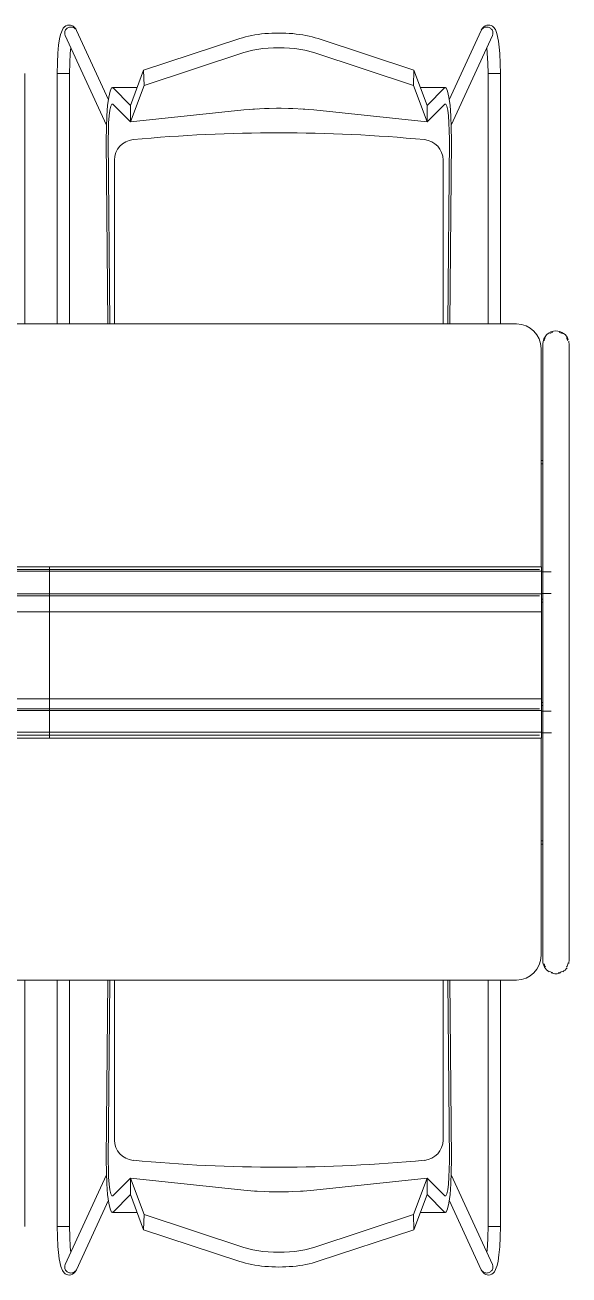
# Model space of a CAD drawing. Header units: millimetres. Extents: x 90978 to 295199, y -4084 to 97293.
# Drawn here: x 161036 to 161700, y 16529 to 18053 of the extents above; entities that cross this region are included whole.
import ezdxf

# ---------------------------------------------------------------- set-up
doc = ezdxf.new("R2010")
doc.units = ezdxf.units.MM
doc.header["$MEASUREMENT"] = 0
doc.layers.add('G-IMPT', color=8, linetype='CONTINUOUS', lineweight=9)
doc.layers.add('I-FURN', color=8, linetype='CONTINUOUS', lineweight=9)

msp = doc.modelspace()

# ---------------------------------------------------------------- linework, layer by layer
at = {"layer": 'G-IMPT'}
for p, q in [((160466.2, 17392), (161066.2, 17392)), ((161066.2, 17392), (161066.2, 17386.8)), ((161066.2, 17392), (161666.2, 17392)), ((161066.2, 17386.8), (161066.2, 17392)), ((161666.2, 17392), (161666.2, 17386.8)), ((160466.2, 17386.8), (161066.2, 17386.8)), ((161066.2, 17386.8), (161066.2, 17359.2)), ((161066.2, 17386.8), (161666.2, 17386.8)), ((161066.2, 17359.2), (161066.2, 17386.8)), ((161666.2, 17386.8), (161666.2, 17359.2)), ((160466.2, 17359.2), (161066.2, 17359.2)), ((161066.2, 17359.2), (161066.2, 17337.3)), ((161066.2, 17359.2), (161666.2, 17359.2)), ((161066.2, 17337.3), (161066.2, 17359.2)), ((161666.2, 17359.2), (161666.2, 17337.3)), ((160466.2, 17337.3), (161066.2, 17337.3)), ((161066.2, 17337.3), (161066.2, 17231.4)), ((161066.2, 17337.3), (161666.2, 17337.3)), ((161066.2, 17231.4), (161066.2, 17337.3)), ((161666.2, 17337.3), (161666.2, 17231.4)), ((160466.2, 17231.4), (161066.2, 17231.4)), ((161066.2, 17231.4), (161066.2, 17217)), ((161066.2, 17231.4), (161666.2, 17231.4)), ((161066.2, 17217), (161066.2, 17231.4)), ((161666.2, 17231.4), (161666.2, 17217)), ((160466.2, 17217), (161066.2, 17217)), ((161066.2, 17217), (161066.2, 17190.7)), ((161066.2, 17217), (161666.2, 17217)), ((161066.2, 17190.7), (161066.2, 17217)), ((161666.2, 17217), (161666.2, 17190.7)), ((160466.2, 17190.7), (161066.2, 17190.7)), ((160466.2, 17183.2), (161066.2, 17183.2)), ((161066.2, 17190.7), (161066.2, 17183.2)), ((161066.2, 17190.7), (161666.2, 17190.7)), ((161066.2, 17183.2), (161066.2, 17190.7)), ((161066.2, 17183.2), (161666.2, 17183.2)), ((161666.2, 17190.7), (161666.2, 17183.2))]:
    msp.add_line(p, q, dxfattribs=at)
at = {"layer": 'I-FURN'}
for p, q in [((161079.5, 18041.4), (161082.7, 18048.9)), ((161082.7, 18048.9), (161084.3, 18050.7)), ((161084.3, 18050.7), (161086, 18051.8)), ((161086, 18051.8), (161087.9, 18052.5)), ((161087.9, 18052.5), (161089.7, 18052.8)), ((161089.7, 18052.8), (161091.5, 18052.7)), ((161091.5, 18052.7), (161093.3, 18052.2)), ((161093.3, 18052.2), (161094.9, 18051.3)), ((161094.9, 18051.3), (161096.3, 18050.2)), ((161096.3, 18050.2), (161098, 18048)), ((161098, 18048), (161098.8, 18046.4)), ((161137.9, 17961.4), (161098.8, 18046.3)), ((161592.8, 18046.3), (161553.8, 17961.4)), ((161592.8, 18046.4), (161594.3, 18048.9)), ((161594.3, 18048.9), (161595.9, 18050.7)), ((161595.9, 18050.7), (161597.7, 18051.9)), ((161597.7, 18051.9), (161599.5, 18052.6)), ((161599.5, 18052.6), (161601.3, 18052.8)), ((161601.3, 18052.8), (161603.2, 18052.7)), ((161603.2, 18052.7), (161604.9, 18052.2)), ((161604.9, 18052.2), (161606.5, 18051.3)), ((161606.5, 18051.3), (161607.9, 18050.1)), ((161607.9, 18050.1), (161610, 18047.2)), ((161610, 18047.2), (161611.8, 18042.5)), ((161077.2, 18028.1), (161078.3, 18035.8)), ((161078.3, 18035.8), (161079.5, 18041.4)), ((161085.1, 18040.2), (161085.1, 18040.2)), ((161085.1, 18040.2), (161085.2, 18040)), ((161085.2, 18040.1), (161135.6, 17930.5)), ((161180.9, 17997.7), (161298.1, 18036.2)), ((161393.7, 18036.2), (161510.7, 17997.7)), ((161556.1, 17930.5), (161606.4, 18040.1)), ((161606.4, 18040), (161606.4, 18040)), ((161611.8, 18042.5), (161613.7, 18033.2)), ((161613.7, 18033.2), (161614.7, 18025.6)), ((161075.7, 18006.8), (161076.3, 18018.3)), ((161076.3, 18018.3), (161077.2, 18028.1)), ((161090.7, 18006.7), (161091.3, 18017.9)), ((161091.3, 18017.9), (161092, 18025.2)), ((161303.2, 18019.2), (161181.6, 17979.2)), ((161314, 18022.1), (161303.2, 18019.2)), ((161326.2, 18024.1), (161314, 18022.1)), ((161339.2, 18025.1), (161326.2, 18024.1)), ((161352.5, 18025.1), (161339.2, 18025.1)), ((161365.5, 18024.1), (161352.5, 18025.1)), ((161377.6, 18022.1), (161365.5, 18024.1)), ((161388.5, 18019.2), (161377.6, 18022.1)), ((161510.1, 17979.2), (161388.5, 18019.2)), ((161599.6, 18025.2), (161600.2, 18018.6)), ((161600.2, 18018.6), (161600.9, 18006.3)), ((161614.7, 18025.6), (161615.3, 18018.1)), ((161615.3, 18018.1), (161615.9, 18005.9)), ((161075.5, 17993.7), (161075.7, 18006.8)), ((161090.5, 17993.7), (161090.7, 18006.7)), ((161600.9, 18006.3), (161601.1, 17993.7)), ((161615.9, 18005.9), (161616.1, 17993.7)), ((161036.1, 17688.4), (161036.1, 17993.7)), ((161075.5, 17993.7), (161075.5, 17688.4)), ((161075.8, 17993.7), (161075.5, 17993.7)), ((161076.5, 17993.7), (161075.8, 17993.7)), ((161077.8, 17993.7), (161076.5, 17993.7)), ((161079.3, 17993.7), (161077.8, 17993.7)), ((161081.1, 17993.7), (161079.3, 17993.7)), ((161083.1, 17993.7), (161081.1, 17993.7)), ((161085, 17993.7), (161083.1, 17993.7)), ((161086.8, 17993.7), (161085, 17993.7)), ((161088.4, 17993.7), (161086.8, 17993.7)), ((161089.5, 17993.7), (161088.4, 17993.7)), ((161090.3, 17993.7), (161089.5, 17993.7)), ((161090.5, 17993.7), (161090.3, 17993.7)), ((161090.5, 17688.4), (161090.5, 17993.7)), ((161180.9, 17997.7), (161165, 17954.8)), ((161181.6, 17979.2), (161180.9, 17997.7)), ((161510.7, 17997.7), (161510.1, 17979.2)), ((161526.7, 17954.8), (161510.7, 17997.7)), ((161601.1, 17993.7), (161601.1, 17688.4)), ((161601.4, 17993.7), (161601.1, 17993.7)), ((161602.1, 17993.7), (161601.4, 17993.7)), ((161603.3, 17993.7), (161602.1, 17993.7)), ((161604.8, 17993.7), (161603.3, 17993.7)), ((161606.6, 17993.7), (161604.8, 17993.7)), ((161608.6, 17993.7), (161606.6, 17993.7)), ((161610.5, 17993.7), (161608.6, 17993.7)), ((161612.3, 17993.7), (161610.5, 17993.7)), ((161613.9, 17993.7), (161612.3, 17993.7)), ((161615.1, 17993.7), (161613.9, 17993.7)), ((161615.9, 17993.7), (161615.1, 17993.7)), ((161616.1, 17993.7), (161615.9, 17993.7)), ((161616.1, 17688.4), (161616.1, 17993.7)), ((161138.3, 17965), (161139.9, 17972.3)), ((161139.9, 17972.3), (161141.7, 17976.1)), ((161141.7, 17976.1), (161143.6, 17976.2)), ((161173.1, 17976.6), (161142.7, 17976.6)), ((161143.6, 17976.2), (161165, 17954.8)), ((161181.6, 17979.2), (161165, 17934.6)), ((161526.7, 17934.6), (161510.1, 17979.2)), ((161549, 17976.6), (161518.5, 17976.6)), ((161526.7, 17954.8), (161548.1, 17976.2)), ((161548.1, 17976.2), (161549.9, 17976.1)), ((161549.9, 17976.1), (161551.7, 17972.3)), ((161551.7, 17972.3), (161553.3, 17965)), ((161136, 17941.9), (161137, 17954.6)), ((161137, 17954.6), (161138.3, 17965)), ((161142.1, 17956.3), (161140.9, 17953.8)), ((161143.3, 17956.3), (161142.1, 17956.3)), ((161165, 17934.6), (161143.3, 17956.3)), ((161165, 17954.8), (161165, 17934.6)), ((161165, 17934.6), (161165, 17954.8)), ((161548.4, 17956.3), (161526.7, 17934.6)), ((161526.7, 17934.6), (161526.7, 17954.8)), ((161526.7, 17954.8), (161526.7, 17934.6)), ((161549.6, 17956.3), (161548.4, 17956.3)), ((161550.8, 17953.8), (161549.6, 17956.3)), ((161553.3, 17965), (161554.7, 17954.6)), ((161554.7, 17954.6), (161555.6, 17941.9)), ((161135.4, 17927.5), (161136, 17941.9)), ((161138.9, 17942), (161138.2, 17933.4)), ((161139.8, 17948.9), (161138.9, 17942)), ((161140.9, 17953.8), (161139.8, 17948.9)), ((161165, 17934.6), (161303.2, 17949.4)), ((161303.2, 17949.4), (161165, 17934.6)), ((161316, 17950.4), (161303.2, 17949.4)), ((161314, 17950.3), (161319.3, 17950.6)), ((161328.5, 17951.1), (161316, 17950.4)), ((161328.5, 17951.1), (161333.9, 17951.2)), ((161342.9, 17951.3), (161333.9, 17951.2)), ((161343, 17951.3), (161348.7, 17951.3)), ((161357.7, 17951.2), (161348.7, 17951.3)), ((161357.7, 17951.2), (161363.1, 17951.1)), ((161375.7, 17950.4), (161363.1, 17951.1)), ((161372.3, 17950.6), (161377.6, 17950.3)), ((161388.5, 17949.4), (161375.7, 17950.4)), ((161388.5, 17949.4), (161526.7, 17934.6)), ((161526.7, 17934.6), (161388.5, 17949.4)), ((161551.9, 17948.9), (161550.8, 17953.8)), ((161552.8, 17942), (161551.9, 17948.9)), ((161553.4, 17933.4), (161552.8, 17942)), ((161555.6, 17941.9), (161556.2, 17927.5)), ((161135.3, 17912.4), (161135.4, 17927.5)), ((161137.9, 17923.9), (161137.8, 17913.8)), ((161138.2, 17933.4), (161137.9, 17923.9)), ((161553.8, 17923.9), (161553.4, 17933.4)), ((161553.9, 17913.8), (161553.8, 17923.9)), ((161556.2, 17927.5), (161556.3, 17912.4)), ((161137.3, 17688.4), (161135.3, 17912.4)), ((161137.8, 17913.8), (161139.7, 17688.4)), ((161551.9, 17688.4), (161553.9, 17913.8)), ((161556.3, 17912.4), (161554.4, 17688.4)), ((161145.4, 17888.2), (161145.4, 17688.4)), ((161546.2, 17688.4), (161546.2, 17888.2)), ((161635.8, 17688.4), (159895.8, 17688.4)), ((161665.8, 17392), (161665.8, 17658.4)), ((161667.9, 17663.9), (161667.9, 17445.3)), ((161699.9, 17445.3), (161699.9, 17663.9)), ((161667.9, 17550.4), (161667.9, 17548.3)), ((161699.9, 17548.3), (161699.9, 17550.4)), ((161667.9, 17521.9), (161665.8, 17521.9)), ((161665.8, 17517.9), (161667.9, 17517.9)), ((161667.9, 17445.3), (161667.9, 17395.7)), ((161667.9, 17445.3), (161667.9, 17445)), ((161667.9, 17445), (161667.9, 17444.6)), ((161667.9, 17444.6), (161667.9, 17444.1)), ((161667.9, 17444.1), (161667.9, 17443.6)), ((161667.9, 17443.6), (161667.9, 17443)), ((161667.9, 17443), (161667.9, 17442.3)), ((161667.9, 17442.3), (161667.9, 17441.5)), ((161667.9, 17441.5), (161667.9, 17440.7)), ((161667.9, 17440.7), (161667.9, 17439.8)), ((161667.9, 17439.8), (161667.9, 17438.8)), ((161667.9, 17438.8), (161667.9, 17437.7)), ((161667.9, 17437.7), (161667.9, 17436.6)), ((161667.9, 17436.6), (161667.9, 17435.4)), ((161699.9, 17395.7), (161699.9, 17445.3)), ((161699.9, 17445), (161699.9, 17445.3)), ((161699.9, 17444.6), (161699.9, 17445)), ((161699.9, 17444.1), (161699.9, 17444.6)), ((161699.9, 17443.6), (161699.9, 17444.1)), ((161699.9, 17443), (161699.9, 17443.6)), ((161699.9, 17442.3), (161699.9, 17443)), ((161699.9, 17441.5), (161699.9, 17442.3)), ((161699.9, 17440.7), (161699.9, 17441.5)), ((161699.9, 17439.8), (161699.9, 17440.7)), ((161699.9, 17438.8), (161699.9, 17439.8)), ((161699.9, 17437.8), (161699.9, 17438.8)), ((161699.9, 17436.7), (161699.9, 17437.8)), ((161699.9, 17435.5), (161699.9, 17436.7)), ((161667.9, 17435.4), (161667.9, 17434.2)), ((161667.9, 17434.2), (161667.9, 17432.9)), ((161667.9, 17432.9), (161667.9, 17431.5)), ((161667.9, 17431.5), (161667.9, 17430.1)), ((161667.9, 17430.1), (161667.9, 17428.6)), ((161667.9, 17428.6), (161667.9, 17427.1)), ((161667.9, 17427.1), (161667.9, 17425.5)), ((161667.9, 17425.5), (161667.9, 17423.9)), ((161667.9, 17423.9), (161667.9, 17422.2)), ((161667.9, 17422.2), (161667.9, 17420.5)), ((161699.9, 17434.2), (161699.9, 17435.5)), ((161699.9, 17432.9), (161699.9, 17434.2)), ((161699.9, 17431.6), (161699.9, 17432.9)), ((161699.9, 17430.1), (161699.9, 17431.6)), ((161699.9, 17428.7), (161699.9, 17430.1)), ((161699.9, 17427.1), (161699.9, 17428.7)), ((161699.9, 17425.6), (161699.9, 17427.1)), ((161699.9, 17423.9), (161699.9, 17425.6)), ((161699.9, 17422.3), (161699.9, 17423.9)), ((161699.9, 17420.5), (161699.9, 17422.3)), ((161667.9, 17420.5), (161667.9, 17418.7)), ((161667.9, 17418.7), (161667.9, 17416.9)), ((161667.9, 17416.9), (161667.9, 17415.1)), ((161667.9, 17415.1), (161667.9, 17413.2)), ((161667.9, 17413.2), (161667.9, 17411.3)), ((161667.9, 17411.3), (161667.9, 17409.4)), ((161667.9, 17409.4), (161667.9, 17407.5)), ((161667.9, 17407.5), (161667.9, 17405.6)), ((161667.9, 17405.6), (161667.9, 17403.6)), ((161699.9, 17418.8), (161699.9, 17420.5)), ((161699.9, 17417), (161699.9, 17418.8)), ((161699.9, 17415.2), (161699.9, 17417)), ((161699.9, 17413.3), (161699.9, 17415.2)), ((161699.9, 17411.4), (161699.9, 17413.3)), ((161699.9, 17409.5), (161699.9, 17411.4)), ((161699.9, 17407.6), (161699.9, 17409.5)), ((161699.9, 17405.6), (161699.9, 17407.6)), ((161699.9, 17403.7), (161699.9, 17405.6)), ((161667.9, 17403.6), (161667.9, 17401.6)), ((161667.9, 17401.6), (161667.9, 17399.6)), ((161667.9, 17399.6), (161667.9, 17397.6)), ((161667.9, 17397.6), (161667.9, 17395.7)), ((161667.9, 17395.7), (161667.9, 17180)), ((161699.9, 17401.7), (161699.9, 17403.7)), ((161699.9, 17399.7), (161699.9, 17401.7)), ((161699.9, 17397.7), (161699.9, 17399.7)), ((161699.9, 17395.7), (161699.9, 17397.7)), ((161699.9, 17180), (161699.9, 17395.7)), ((161663.9, 17388.9), (159867.9, 17388.9)), ((161678.2, 17386.1), (161666.2, 17386.1)), ((161666.2, 17359.6), (161678.2, 17359.6)), ((159867.9, 17356.9), (161663.9, 17356.9)), ((161666.2, 17352.9), (161668.1, 17352.9)), ((161666.2, 17348.9), (161667.9, 17348.9)), ((161667.9, 17226.9), (161666.2, 17226.9)), ((161667.9, 17222.9), (161666.2, 17222.9)), ((161663.9, 17218.9), (159867.9, 17218.9)), ((161678.2, 17216.1), (161666.2, 17216.1)), ((159867.9, 17186.9), (161663.9, 17186.9)), ((161665.8, 16918.4), (161665.8, 17183.2)), ((161666.2, 17189.6), (161678.3, 17189.6)), ((161667.9, 17180), (161667.9, 17178)), ((161667.9, 17178), (161667.9, 17176.1)), ((161699.9, 17130.5), (161699.9, 17180)), ((161699.9, 17178.1), (161699.9, 17180)), ((161699.9, 17176.1), (161699.9, 17178.1)), ((161667.9, 17176.1), (161667.9, 17174.1)), ((161667.9, 17174.1), (161667.9, 17172.1)), ((161667.9, 17172.1), (161667.9, 17170.1)), ((161667.9, 17170.1), (161667.9, 17168.2)), ((161667.9, 17170), (161667.9, 17130.5)), ((161667.9, 17168.2), (161667.9, 17166.2)), ((161667.9, 17166.2), (161667.9, 17164.3)), ((161667.9, 17164.3), (161667.9, 17162.4)), ((161667.9, 17162.4), (161667.9, 17160.6)), ((161699.9, 17174.1), (161699.9, 17176.1)), ((161699.9, 17172.2), (161699.9, 17174.1)), ((161699.9, 17170.2), (161699.9, 17172.2)), ((161699.9, 17168.2), (161699.9, 17170.2)), ((161699.9, 17166.3), (161699.9, 17168.2)), ((161699.9, 17164.4), (161699.9, 17166.3)), ((161699.9, 17162.5), (161699.9, 17164.4)), ((161699.9, 17160.7), (161699.9, 17162.5)), ((161667.9, 17160.6), (161667.9, 17158.8)), ((161667.9, 17158.8), (161667.9, 17157)), ((161667.9, 17157), (161667.9, 17155.2)), ((161667.9, 17155.2), (161667.9, 17153.5)), ((161667.9, 17153.5), (161667.9, 17151.8)), ((161667.9, 17151.8), (161667.9, 17150.2)), ((161667.9, 17150.2), (161667.9, 17148.6)), ((161667.9, 17148.6), (161667.9, 17147.1)), ((161667.9, 17147.1), (161667.9, 17145.6)), ((161699.9, 17158.8), (161699.9, 17160.7)), ((161699.9, 17157), (161699.9, 17158.8)), ((161699.9, 17155.3), (161699.9, 17157)), ((161699.9, 17153.6), (161699.9, 17155.3)), ((161699.9, 17151.9), (161699.9, 17153.6)), ((161699.9, 17150.3), (161699.9, 17151.9)), ((161699.9, 17148.7), (161699.9, 17150.3)), ((161699.9, 17147.1), (161699.9, 17148.7)), ((161699.9, 17145.7), (161699.9, 17147.1)), ((161667.9, 17145.6), (161667.9, 17144.2)), ((161667.9, 17144.2), (161667.9, 17142.8)), ((161667.9, 17142.8), (161667.9, 17141.5)), ((161667.9, 17141.5), (161667.9, 17140.3)), ((161667.9, 17140.3), (161667.9, 17139.1)), ((161667.9, 17139.1), (161667.9, 17138)), ((161667.9, 17138), (161667.9, 17136.9)), ((161667.9, 17136.9), (161667.9, 17135.9)), ((161667.9, 17135.9), (161667.9, 17135)), ((161667.9, 17135), (161667.9, 17134.2)), ((161667.9, 17134.2), (161667.9, 17133.4)), ((161667.9, 17133.4), (161667.9, 17132.8)), ((161667.9, 17132.8), (161667.9, 17132.1)), ((161667.9, 17132.1), (161667.9, 17131.6)), ((161667.9, 17131.6), (161667.9, 17131.2)), ((161667.9, 17131.2), (161667.9, 17130.8)), ((161699.9, 17144.2), (161699.9, 17145.7)), ((161699.9, 17142.9), (161699.9, 17144.2)), ((161699.9, 17141.6), (161699.9, 17142.9)), ((161699.9, 17140.3), (161699.9, 17141.6)), ((161699.9, 17139.1), (161699.9, 17140.3)), ((161699.9, 17138), (161699.9, 17139.1)), ((161699.9, 17137), (161699.9, 17138)), ((161699.9, 17136), (161699.9, 17137)), ((161699.9, 17135.1), (161699.9, 17136)), ((161699.9, 17134.2), (161699.9, 17135.1)), ((161699.9, 17133.5), (161699.9, 17134.2)), ((161699.9, 17132.8), (161699.9, 17133.5)), ((161699.9, 17132.2), (161699.9, 17132.8)), ((161699.9, 17131.6), (161699.9, 17132.2)), ((161699.9, 17131.2), (161699.9, 17131.6)), ((161699.9, 17130.8), (161699.9, 17131.2)), ((161667.9, 17130.8), (161667.9, 17130.5)), ((161667.9, 17130.5), (161667.9, 16911.9)), ((161699.9, 17130.5), (161699.9, 17130.8)), ((161699.9, 16911.9), (161699.9, 17130.5)), ((161667.9, 17057.9), (161665.8, 17057.9)), ((161665.8, 17053.9), (161667.9, 17053.9)), ((161667.9, 17027.5), (161667.9, 17025.3)), ((161699.9, 17025.3), (161699.9, 17027.5)), ((159895.8, 16888.4), (161635.8, 16888.4)), ((161036.1, 16587.8), (161036.1, 16888.4)), ((161075.5, 16888.4), (161075.5, 16587.8)), ((161090.5, 16587.8), (161090.5, 16888.4)), ((161135.3, 16669.1), (161137.2, 16888.4)), ((161139.7, 16888.4), (161137.8, 16667.7)), ((161145.4, 16888.4), (161145.4, 16693.3)), ((161546.2, 16693.3), (161546.2, 16888.4)), ((161553.9, 16667.7), (161552, 16888.4)), ((161554.4, 16888.4), (161556.3, 16669.1)), ((161601.1, 16888.4), (161601.1, 16587.8)), ((161616.1, 16587.8), (161616.1, 16888.4)), ((161135.4, 16654), (161135.3, 16669.1)), ((161137.8, 16667.7), (161137.9, 16657.7)), ((161553.8, 16657.7), (161553.9, 16667.7)), ((161556.3, 16669.1), (161556.2, 16654)), ((161135.6, 16651), (161085.2, 16541.5)), ((161136, 16639.7), (161135.4, 16654)), ((161137.9, 16657.7), (161138.2, 16648.1)), ((161138.2, 16648.1), (161138.9, 16639.6)), ((161143.3, 16625.2), (161165, 16646.9)), ((161165, 16646.9), (161181.6, 16602.3)), ((161303.2, 16632.2), (161165, 16646.9)), ((161165, 16646.9), (161165, 16626.8)), ((161165, 16646.9), (161303.2, 16632.2)), ((161165, 16626.8), (161165, 16646.9)), ((161526.7, 16646.9), (161388.5, 16632.2)), ((161388.5, 16632.2), (161526.7, 16646.9)), ((161510.1, 16602.3), (161526.7, 16646.9)), ((161526.7, 16626.8), (161526.7, 16646.9)), ((161526.7, 16646.9), (161548.4, 16625.2)), ((161526.7, 16646.9), (161526.7, 16626.8)), ((161552.8, 16639.6), (161553.4, 16648.1)), ((161553.4, 16648.1), (161553.8, 16657.7)), ((161556.2, 16654), (161555.6, 16639.7)), ((161606.4, 16541.5), (161556.1, 16651)), ((161137, 16626.9), (161136, 16639.7)), ((161138.9, 16639.6), (161139.8, 16632.7)), ((161139.8, 16632.7), (161140.9, 16627.8)), ((161303.2, 16632.2), (161316, 16631.1)), ((161319.3, 16630.9), (161314, 16631.2)), ((161316, 16631.1), (161328.5, 16630.5)), ((161333.9, 16630.3), (161328.5, 16630.5)), ((161333.9, 16630.3), (161342.9, 16630.2)), ((161348.7, 16630.2), (161343, 16630.2)), ((161348.7, 16630.2), (161357.7, 16630.3)), ((161363.1, 16630.5), (161357.7, 16630.3)), ((161363.1, 16630.5), (161375.7, 16631.1)), ((161377.6, 16631.2), (161372.3, 16630.9)), ((161375.7, 16631.1), (161388.5, 16632.2)), ((161550.8, 16627.8), (161551.9, 16632.7)), ((161551.9, 16632.7), (161552.8, 16639.6)), ((161555.6, 16639.7), (161554.7, 16626.9)), ((161098.8, 16535.2), (161137.9, 16620.1)), ((161138.3, 16616.5), (161137, 16626.9)), ((161139.9, 16609.2), (161138.3, 16616.5)), ((161140.9, 16627.8), (161142.1, 16625.2)), ((161142.1, 16625.2), (161143.3, 16625.2)), ((161165, 16626.8), (161143.6, 16605.4)), ((161165, 16626.7), (161180.9, 16583.9)), ((161510.7, 16583.9), (161526.7, 16626.7)), ((161548.1, 16605.4), (161526.7, 16626.8)), ((161548.4, 16625.2), (161549.6, 16625.2)), ((161549.6, 16625.2), (161550.8, 16627.8)), ((161553.3, 16616.5), (161551.7, 16609.2)), ((161554.7, 16626.9), (161553.3, 16616.5)), ((161553.8, 16620.1), (161592.8, 16535.2)), ((161141.7, 16605.4), (161139.9, 16609.2)), ((161143.6, 16605.4), (161141.7, 16605.4)), ((161142.7, 16604.9), (161173.1, 16604.9)), ((161180.9, 16583.9), (161181.6, 16602.3)), ((161181.6, 16602.3), (161303.2, 16562.3)), ((161388.5, 16562.3), (161510.1, 16602.3)), ((161510.1, 16602.3), (161510.7, 16583.9)), ((161518.5, 16604.9), (161549, 16604.9)), ((161549.9, 16605.4), (161548.1, 16605.4)), ((161551.7, 16609.2), (161549.9, 16605.4)), ((161075.5, 16587.8), (161075.8, 16587.8)), ((161075.7, 16575.7), (161075.5, 16587.8)), ((161075.8, 16587.8), (161076.5, 16587.8)), ((161076.5, 16587.8), (161077.8, 16587.8)), ((161077.8, 16587.8), (161079.3, 16587.8)), ((161079.3, 16587.8), (161081.1, 16587.8)), ((161081.1, 16587.8), (161083.1, 16587.8)), ((161083.1, 16587.8), (161085, 16587.8)), ((161085, 16587.8), (161086.8, 16587.8)), ((161086.8, 16587.8), (161088.4, 16587.8)), ((161088.4, 16587.8), (161089.5, 16587.8)), ((161089.5, 16587.8), (161090.3, 16587.8)), ((161090.3, 16587.8), (161090.5, 16587.8)), ((161090.7, 16575.3), (161090.5, 16587.8)), ((161298.1, 16545.3), (161180.9, 16583.9)), ((161510.7, 16583.9), (161393.7, 16545.4)), ((161601.1, 16587.8), (161600.9, 16574.9)), ((161601.1, 16587.8), (161601.4, 16587.8)), ((161601.4, 16587.8), (161602.1, 16587.8)), ((161602.1, 16587.8), (161603.3, 16587.8)), ((161603.3, 16587.8), (161604.8, 16587.8)), ((161604.8, 16587.8), (161606.6, 16587.8)), ((161606.6, 16587.8), (161608.6, 16587.8)), ((161608.6, 16587.8), (161610.5, 16587.8)), ((161610.5, 16587.8), (161612.3, 16587.8)), ((161612.3, 16587.8), (161613.9, 16587.8)), ((161613.9, 16587.8), (161615.1, 16587.8)), ((161615.1, 16587.8), (161615.9, 16587.8)), ((161615.9, 16587.8), (161616.1, 16587.8)), ((161616.1, 16587.8), (161615.9, 16574.7)), ((161076.3, 16563.4), (161075.7, 16575.7)), ((161091.4, 16562.9), (161090.7, 16575.3)), ((161600.9, 16574.9), (161600.3, 16563.7)), ((161615.9, 16574.7), (161615.3, 16563.2)), ((161077, 16556), (161076.3, 16563.4)), ((161077.9, 16548.3), (161077, 16556)), ((161092, 16556.3), (161091.4, 16562.9)), ((161303.2, 16562.3), (161314, 16559.4)), ((161314, 16559.4), (161326.2, 16557.4)), ((161326.2, 16557.4), (161339.2, 16556.4)), ((161339.2, 16556.4), (161352.5, 16556.4)), ((161352.5, 16556.4), (161365.5, 16557.4)), ((161365.5, 16557.4), (161377.6, 16559.4)), ((161377.6, 16559.4), (161388.5, 16562.3)), ((161600.3, 16563.7), (161599.6, 16556.3)), ((161614.4, 16553.4), (161613.3, 16545.7)), ((161615.3, 16563.2), (161614.4, 16553.4)), ((161079.8, 16539), (161077.9, 16548.3)), ((161081.7, 16534.3), (161079.8, 16539)), ((161085.2, 16541.5), (161085.3, 16541.5)), ((161606.5, 16541.3), (161606.4, 16541.5)), ((161606.5, 16541.3), (161606.5, 16541.3)), ((161612.1, 16540.1), (161608.9, 16532.6)), ((161613.3, 16545.7), (161612.1, 16540.1)), ((161083.8, 16531.4), (161081.7, 16534.3)), ((161085.1, 16530.2), (161083.8, 16531.4)), ((161086.7, 16529.4), (161085.1, 16530.2)), ((161088.5, 16528.9), (161086.7, 16529.4)), ((161090.3, 16528.7), (161088.5, 16528.9)), ((161092.1, 16529), (161090.3, 16528.7)), ((161094, 16529.7), (161092.1, 16529)), ((161095.7, 16530.8), (161094, 16529.7)), ((161097.3, 16532.6), (161095.7, 16530.8)), ((161098.8, 16535.2), (161097.3, 16532.6)), ((161593.7, 16533.6), (161592.8, 16535.2)), ((161595.4, 16531.4), (161593.7, 16533.6)), ((161596.8, 16530.2), (161595.4, 16531.4)), ((161598.4, 16529.4), (161596.8, 16530.2)), ((161600.1, 16528.8), (161598.4, 16529.4)), ((161601.9, 16528.7), (161600.1, 16528.8)), ((161603.8, 16529), (161601.9, 16528.7)), ((161605.6, 16529.7), (161603.8, 16529)), ((161607.3, 16530.9), (161605.6, 16529.7)), ((161608.9, 16532.6), (161607.3, 16530.9))]:
    msp.add_line(p, q, dxfattribs=at)
for centre, radius, start, end in [((161635.8, 17658.4), 30, 0, 90), ((161683.9, 17663.8), 15, 150, 165), ((161683.9, 17663.8), 15, 105, 120), ((161683.9, 17663.8), 15, 60, 75), ((161683.9, 17663.8), 15, 15, 30), ((161635.8, 16918.4), 30, 270, 0), ((161684, 16911.8), 15, 195, 210), ((161684, 16911.8), 15, 330, 349.933), ((161684, 16911.8), 15, 240, 255), ((161684, 16911.8), 15, 280.345, 300)]:
    msp.add_arc(centre, radius, start, end, dxfattribs=at)
for centre, major_axis, ratio, start_param, end_param in [((161345.7, 16044.5), (1881.5, 0), 0.997564, 1.47613, 1.665355), ((161170.4, 17888.2), (25, 0), 0.997564, 1.665355, 3.141593), ((161521.2, 17888.2), (25, 0), 0.997564, 0, 1.47613), ((161683.9, 17663.9), (16, 0), 0.991239, 1.570796, 3.141593), ((161683.9, 17663.9), (16, 0), 0.991239, 0.330793, 1.570796), ((161683.9, 17663.9), (16, 0), 0.991239, 0, 0.209494), ((161683.9, 16911.9), (16, 0), 0.991239, 3.141593, 4.162868), ((161683.9, 16911.9), (16, 0), 0.991239, 5.260651, 5.718278), ((161683.9, 16911.9), (16, 0), 0.991239, 6.077182, 6.283185), ((161683.9, 16911.9), (16, 0), 0.991239, 4.350748, 4.712389), ((161683.9, 16911.9), (16, 0), 0.991239, 4.712389, 5.07403), ((161170.4, 16693.3), (25, 0), 0.997564, 3.141593, 4.61783), ((161521.2, 16693.3), (25, 0), 0.997564, 4.807055, 6.283185), ((161345.7, 18537.1), (1881.5, 0), 0.997564, 4.61783, 4.807055)]:
    msp.add_ellipse(centre, major_axis=major_axis, ratio=ratio, start_param=start_param, end_param=end_param, dxfattribs=at)
for points in [[(161084.6, 18042.2), (161084.5, 18042.9), (161084.6, 18044.1), (161085.2, 18046), (161086.2, 18047.6), (161087.6, 18049), (161089.4, 18049.9), (161091.3, 18050.4), (161093.2, 18050.4), (161095.1, 18050), (161096.8, 18049), (161098.1, 18047.7), (161098.7, 18046.6), (161099, 18046)], [(161592.7, 18046), (161592.9, 18046.6), (161593.5, 18047.7), (161594.9, 18049), (161596.5, 18050), (161598.4, 18050.4), (161600.4, 18050.4), (161602.3, 18049.9), (161604, 18049), (161605.4, 18047.6), (161606.5, 18046), (161607.1, 18044.1), (161607.1, 18042.9), (161607, 18042.2)], [(161085, 18040.4), (161084.8, 18041), (161084.7, 18041.6), (161084.6, 18042.2)], [(161085.2, 18040), (161085.2, 18040.1), (161085.2, 18040.1), (161085.2, 18040.1)], [(161298.1, 18036.2), (161307.3, 18039.3), (161328.4, 18043.3), (161363.3, 18043.3), (161384.4, 18039.2), (161393.7, 18036.2)], [(161606.4, 18040.1), (161606.4, 18040.1), (161606.4, 18040.1), (161606.4, 18040)], [(161607, 18042.2), (161607, 18041.6), (161606.8, 18041), (161606.6, 18040.4)], [(161099, 16535.5), (161098.7, 16535), (161098.1, 16533.9), (161096.8, 16532.5), (161095.1, 16531.6), (161093.2, 16531.1), (161091.3, 16531.1), (161089.4, 16531.6), (161087.6, 16532.6), (161086.2, 16533.9), (161085.2, 16535.6), (161084.6, 16537.4), (161084.5, 16538.7), (161084.6, 16539.3)], [(161084.6, 16539.3), (161084.7, 16539.9), (161084.8, 16540.5), (161085, 16541.1)], [(161085.2, 16541.5), (161085.2, 16541.5), (161085.2, 16541.5), (161085.2, 16541.5)], [(161393.7, 16545.4), (161384.4, 16542.3), (161363.3, 16538.2), (161328.4, 16538.2), (161307.3, 16542.3), (161298.1, 16545.3)], [(161607, 16539.3), (161607.1, 16538.7), (161607.1, 16537.4), (161606.5, 16535.6), (161605.4, 16533.9), (161604, 16532.6), (161602.3, 16531.6), (161600.4, 16531.1), (161598.4, 16531.1), (161596.5, 16531.6), (161594.9, 16532.5), (161593.5, 16533.9), (161592.9, 16535), (161592.7, 16535.5)], [(161606.4, 16541.5), (161606.4, 16541.5), (161606.4, 16541.5), (161606.4, 16541.5)], [(161606.6, 16541.1), (161606.8, 16540.5), (161607, 16539.9), (161607, 16539.3)]]:
    msp.add_open_spline(points, degree=3, dxfattribs=at)

doc.saveas('drawing.dxf')
